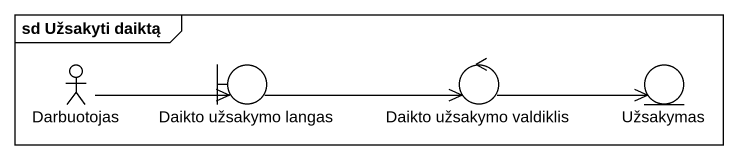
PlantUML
@startuml
mainframe sd Užsakyti daiktą
actor Darbuotojas
boundary "Daikto užsakymo langas" as Daikto_užsakymo_langas
control "Daikto užsakymo valdiklis" as Daikto_užsakymo_valdiklis
entity Užsakymas
Darbuotojas -right-> Daikto_užsakymo_langas
Daikto_užsakymo_langas -right-> Daikto_užsakymo_valdiklis
Daikto_užsakymo_valdiklis -right-> Užsakymas
@enduml
